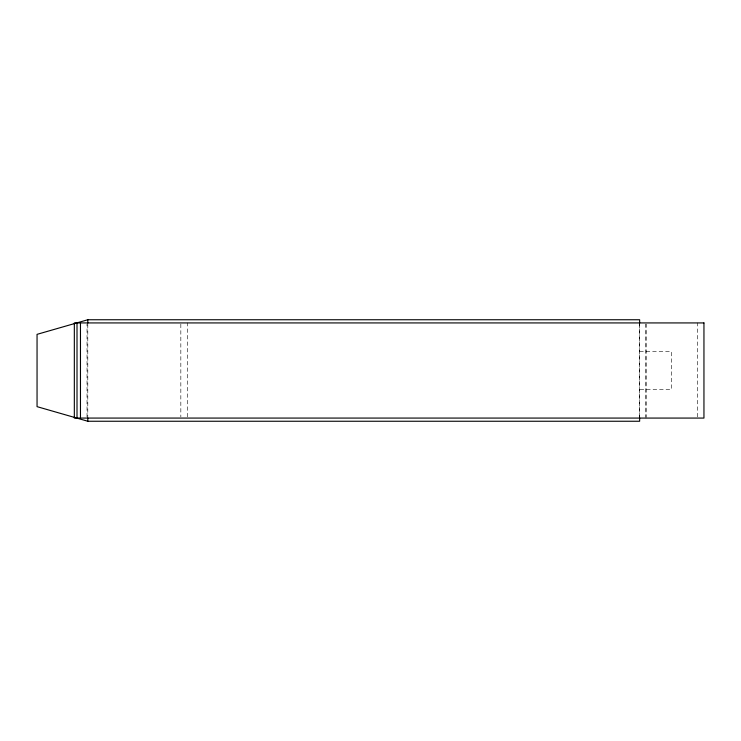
<?xml version="1.0" encoding="UTF-8"?>
<svg xmlns="http://www.w3.org/2000/svg" width="741" height="741" viewBox="0 0 741 741"><rect width="100%" height="100%" fill="white"/><g stroke="black" fill="none" stroke-linecap="round" stroke-linejoin="round"><path stroke-width="0.56" stroke-dasharray="3.71 2.78" d="M87.03 416.924L87.03 324.076M187.603 416.924L187.603 322.928M639.64 416.924L639.64 324.002M645.985 418.072L645.985 324.076M697.485 416.924L697.485 322.928M639.64 351.475L671.355 351.475L671.355 389.525L639.64 389.525M645.985 324.002L645.985 416.998M639.64 324.326L639.64 416.998M180.832 324.076L180.832 416.924M87.799 324.326L87.799 416.674"/><path stroke-width="1.11" d="M639.64 323.187L639.64 319.751L87.799 319.751L37.05 334.348L37.05 406.652L87.799 421.249L639.64 421.249L639.64 417.813M87.799 319.751L87.799 323.187M87.799 417.813L87.799 421.249M80.463 322.928L80.463 418.072M77.008 322.928L77.008 418.072M703.95 322.928L703.95 418.072L74.332 418.072L74.332 322.928L703.95 322.928"/></g></svg>
